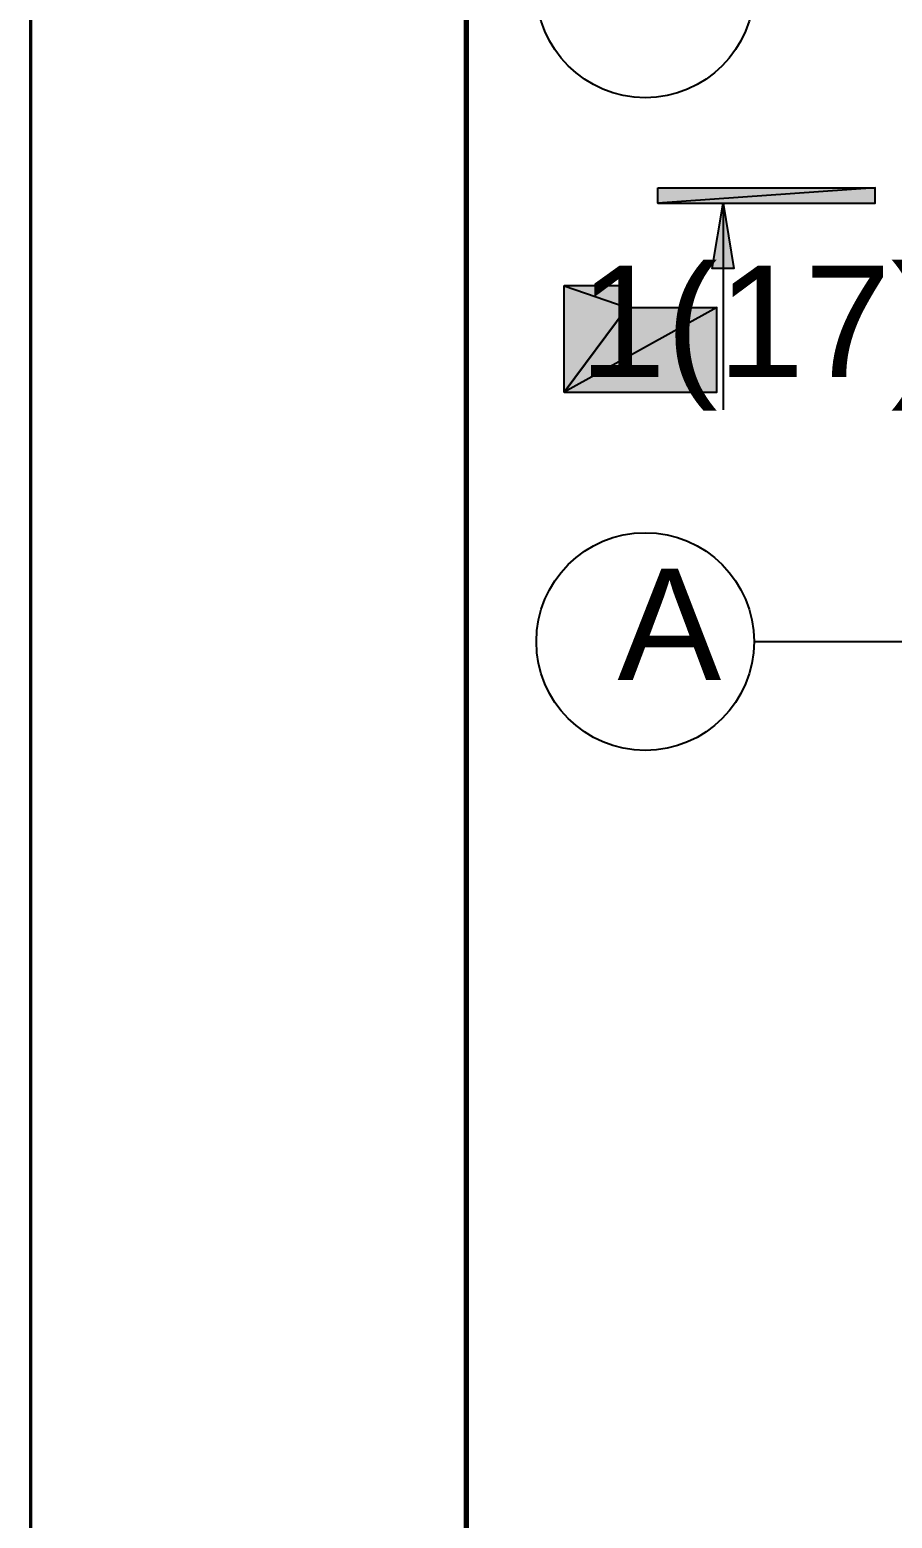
# Model space of a CAD drawing. Extents: x 0 to 604, y 0 to 420.
# Drawn here: x 0 to 39.7, y 268.7 to 337.1 of the extents above; entities that cross this region are included whole.
import ezdxf

# ---------------------------------------------------------------- set-up
doc = ezdxf.new("R2010")
doc.units = 0
doc.styles.add('TEYPDFCAD_TEXT', font='arial.ttf')

# ---------------------------------------------------------------- blocks, each defined once
blk = doc.blocks.new('A2-landscape')
for points in [[(0, 420), (0, 0)], [(20, 415), (20, 5)]]:
    blk.add_lwpolyline(points)

msp = doc.modelspace()

# ---------------------------------------------------------------- hatches: boundary and pattern name
h = msp.add_hatch(color=7)
h.paths.add_polyline_path([(28.892, 329.84), (38.883, 329.84), (28.892, 329.142)])
h.paths.add_polyline_path([(38.883, 329.84), (28.892, 329.142), (38.883, 329.142)])
msp.add_hatch(color=7).paths.add_polyline_path([(31.898, 329.142), (32.385, 326.136), (31.39, 326.136)])
at = {"true_color": 0xffffff}
h = msp.add_hatch(color=0, dxfattribs=at)
h.paths.add_polyline_path([(27.474, 325.332), (24.575, 325.332), (27.474, 324.337)])
h.paths.add_polyline_path([(24.575, 325.332), (27.474, 324.337), (24.575, 320.442)])
h = msp.add_hatch(color=0, dxfattribs=at)
h.paths.add_polyline_path([(27.474, 324.337), (31.602, 324.337), (24.575, 320.442)])
h.paths.add_polyline_path([(31.602, 324.337), (24.575, 320.442), (31.602, 320.442)])

# ---------------------------------------------------------------- linework, layer by layer
at = {"lineweight": 25}
msp.add_line((0.085, 0.085), (0.085, 419.968), dxfattribs=at)
at = {"color": 7, "lineweight": 25}
for p, q in [((31.898, 329.142), (31.898, 319.638)), ((38.29, 308.97), (33.295, 308.97)), ((53.319, 308.97), (38.29, 308.97))]:
    msp.add_line(p, q, dxfattribs=at)
at = {"lineweight": 60}
msp.add_lwpolyline([(20.087, 5.08), (589.068, 5.08), (589.068, 415.078), (20.087, 415.078)], close=True, dxfattribs=at)
at = {"color": 7}
for points in [[(28.892, 329.84), (38.883, 329.84), (28.892, 329.142)], [(38.883, 329.84), (28.892, 329.142), (38.883, 329.142)], [(31.898, 329.142), (32.385, 326.136), (31.39, 326.136)]]:
    msp.add_lwpolyline(points, close=True, dxfattribs=at)
at = {"color": 0, "true_color": 0xffffff}
for points in [[(27.474, 325.332), (24.575, 325.332), (27.474, 324.337)], [(24.575, 325.332), (27.474, 324.337), (24.575, 320.442)], [(27.474, 324.337), (31.602, 324.337), (24.575, 320.442)], [(31.602, 324.337), (24.575, 320.442), (31.602, 320.442)]]:
    msp.add_lwpolyline(points, close=True, dxfattribs=at)
at = {"color": 7, "lineweight": 25}
for centre in [(28.31, 338.995), (28.31, 308.98)]:
    msp.add_circle(centre, 5.006, dxfattribs=at)

# ---------------------------------------------------------------- block references
msp.add_blockref('A2-landscape', (0, 0))

# ---------------------------------------------------------------- texts
at = {"color": 7, "style": 'TEYPDFCAD_TEXT'}
for s, height, p in [('1(17)', 5.1259, (25.273, 321.141)), ('А', 5.126, (27.03, 307.213))]:
    msp.add_text(s, height=height, dxfattribs=at).set_placement(p)

doc.saveas('drawing.dxf')
